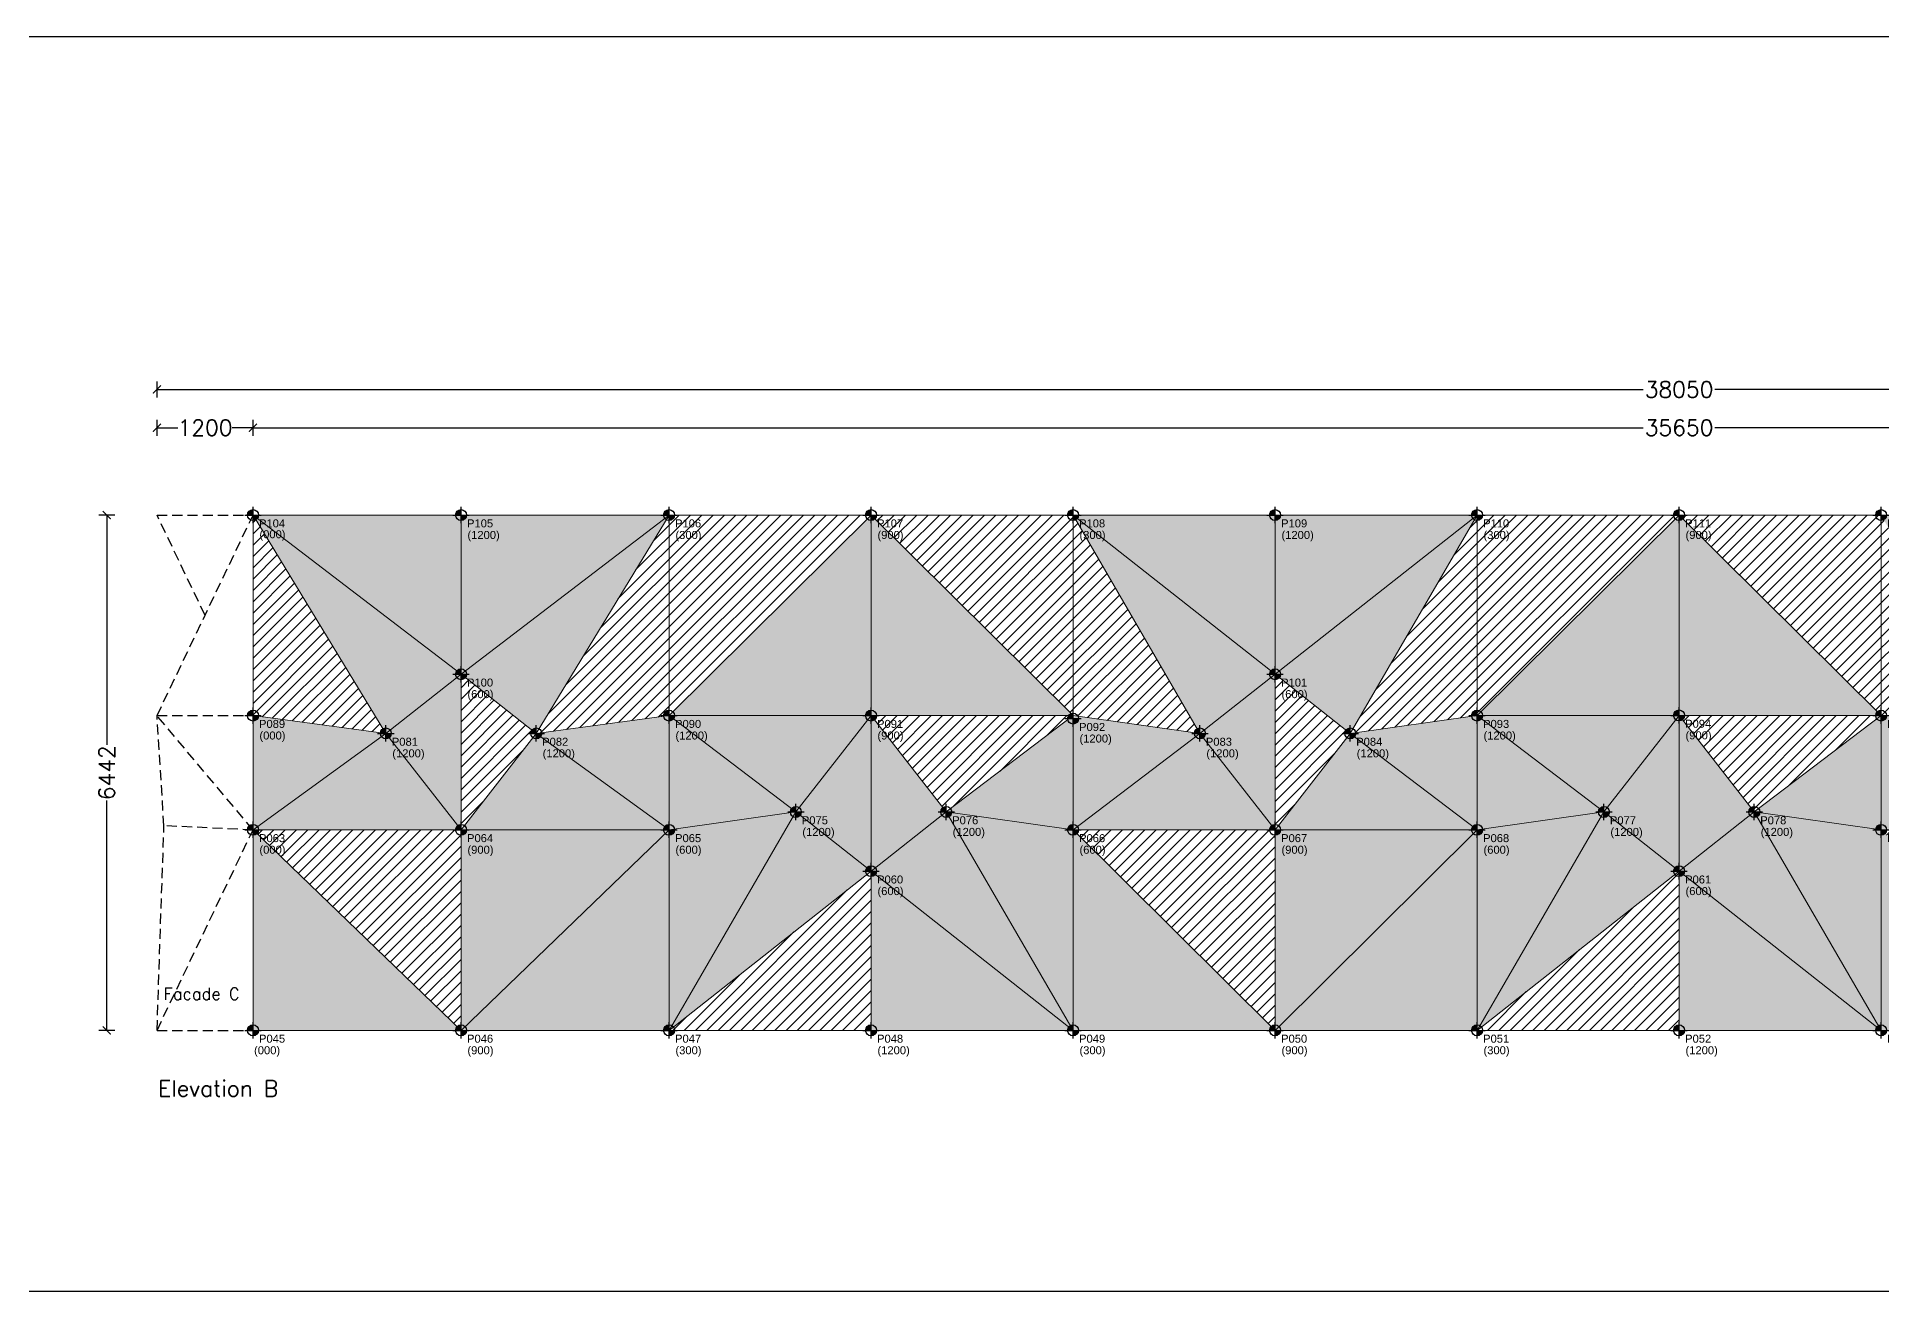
# Model space of a CAD drawing. Header units: millimetres. Extents: x -5121 to 189455, y -14753 to 25252.
# Drawn here: x 108545 to 131596, y 9572 to 25252 of the extents above; entities that cross this region are included whole.
import ezdxf
from ezdxf.enums import TextEntityAlignment as Align

# ---------------------------------------------------------------- set-up
doc = ezdxf.new("R2010")
doc.units = ezdxf.units.MM
doc.header["$MEASUREMENT"] = 0
doc.header["$PDMODE"] = 3
doc.header["$PDSIZE"] = -1
doc.linetypes.add('HIDDEN', pattern=[9.525, 6.35, -3.175])
for name, color, linetype in [('Ano_Tag_Coordinate', 95, 'Continuous'), ('Ano_Tag_Lvl', 95, 'Continuous'), ('Dim_Arc_100', 4, 'Continuous'), ('Hth_Elv_199', 199, 'Continuous'), ('Hth_Elv_200', 200, 'Continuous'), ('Hth_Elv_201', 201, 'Continuous'), ('Pln_Elv_05', 9, 'Continuous'), ('Txt_Ano', 95, 'Continuous'), ('Txt_Arc', 95, 'Continuous')]:
    doc.layers.add(name, color=color, linetype=linetype)
doc.layers.add('Fab_Elv_Proposed', color=4, linetype='Continuous', lineweight=18)
doc.layers.add('Hth_Level Tag', color=202, linetype='Continuous', lineweight=13)
doc.layers.add('Pln_Non-Printable', color=3, linetype='Continuous', plot=False)
doc.styles.add('ARIAL', font='arial.ttf')
doc.styles.add('MSA_Standard', font='romans.shx')
doc.dimstyles.new('Msa_1_100', dxfattribs={"dimscale": 100, "dimtxt": 2, "dimasz": 1, "dimexe": 1, "dimexo": 0, "dimgap": 0, "dimtad": 0, "dimdec": 0, "dimzin": 0, "dimdsep": 46, "dimtxsty": 'MSA_Standard', "dimblk": 'ARCHTICK', "dimcen": 0.09, "dimclrd": 4, "dimclre": 4, "dimclrt": 6, "dimadec": 0, "dimazin": 0, "dimtfac": 1, "dimtdec": 0, "dimtofl": 0, "dimtmove": 0, "dimatfit": 3, "dimfxl": 1, "dimfxlon": 1, "dimtolj": 1, "dimtzin": 0, "dimlwd": -1, "dimlwe": -1, "dimarcsym": 0})

# ---------------------------------------------------------------- blocks, each defined once
blk = doc.blocks.new('_ArchTick')
at = {"linetype": 'ByBlock', "const_width": 0.15}
blk.add_lwpolyline([(-0.5, -0.5), (0.5, 0.5)], dxfattribs=at)
blk = doc.blocks.new('*D76')
at = {"layer": 'Defpoints', "color": 0, "transparency": 16777216}
for p in [(109417, 19274), (110046, 19274), (110046, 12832)]:
    blk.add_point(p, dxfattribs=at)
at = {"layer": 'Dim_Arc_100', "color": 4, "transparency": 16777216}
for p, q in [((109517, 19274), (109317, 19274)), ((109417, 19274), (109417, 16400)), ((109417, 12832), (109417, 15705)), ((109517, 12832), (109317, 12832))]:
    blk.add_line(p, q, dxfattribs=at)
at = {"layer": 'Dim_Arc_100', "color": 4, "transparency": 16777216, "xscale": 100, "yscale": 100, "zscale": 100}
for p, rotation in [((109417, 19274), 90), ((109417, 12832), 270)]:
    blk.add_blockref('_ArchTick', p, dxfattribs=dict(at, rotation=rotation))
at = {"layer": 'Dim_Arc_100', "color": 6, "transparency": 16777216, "insert": (109417, 16053), "char_height": 200, "attachment_point": 5, "rotation": 90, "style": 'MSA_Standard'}
blk.add_mtext('\\A1;6442', dxfattribs=at)
blk = doc.blocks.new('*D77')
at = {"layer": 'Defpoints', "color": 0, "transparency": 16777216}
for p in [(148096, 20844), (110046, 19274), (148096, 19274)]:
    blk.add_point(p, dxfattribs=at)
at = {"layer": 'Dim_Arc_100', "color": 4, "transparency": 16777216}
for p, q in [((110046, 20744), (110046, 20944)), ((110046, 20844), (128623, 20844)), ((148096, 20844), (129518, 20844)), ((148096, 20744), (148096, 20944))]:
    blk.add_line(p, q, dxfattribs=at)
at = {"layer": 'Dim_Arc_100', "color": 4, "transparency": 16777216, "xscale": 100, "yscale": 100, "zscale": 100, "rotation": 180}
blk.add_blockref('_ArchTick', (110046, 20844), dxfattribs=at)
at = {"layer": 'Dim_Arc_100', "color": 4, "transparency": 16777216, "xscale": 100, "yscale": 100, "zscale": 100}
blk.add_blockref('_ArchTick', (148096, 20844), dxfattribs=at)
at = {"layer": 'Dim_Arc_100', "color": 6, "transparency": 16777216, "insert": (129071, 20844), "char_height": 200, "attachment_point": 5, "style": 'MSA_Standard'}
blk.add_mtext('\\A1;38050', dxfattribs=at)
blk = doc.blocks.new('*D78')
at = {"layer": 'Defpoints', "color": 0, "transparency": 16777216}
for p in [(111246, 20366), (110046, 19274), (111246, 19274)]:
    blk.add_point(p, dxfattribs=at)
at = {"layer": 'Dim_Arc_100', "color": 4, "transparency": 16777216}
for p, q in [((110046, 20266), (110046, 20466)), ((110046, 20366), (110308, 20366)), ((111246, 20366), (110984, 20366)), ((111246, 20266), (111246, 20466))]:
    blk.add_line(p, q, dxfattribs=at)
at = {"layer": 'Dim_Arc_100', "color": 4, "transparency": 16777216, "xscale": 100, "yscale": 100, "zscale": 100, "rotation": 180}
blk.add_blockref('_ArchTick', (110046, 20366), dxfattribs=at)
at = {"layer": 'Dim_Arc_100', "color": 4, "transparency": 16777216, "xscale": 100, "yscale": 100, "zscale": 100}
blk.add_blockref('_ArchTick', (111246, 20366), dxfattribs=at)
at = {"layer": 'Dim_Arc_100', "color": 6, "transparency": 16777216, "insert": (110646, 20366), "char_height": 200, "attachment_point": 5, "style": 'MSA_Standard'}
blk.add_mtext('\\A1;1200', dxfattribs=at)
blk = doc.blocks.new('*D79')
at = {"layer": 'Defpoints', "color": 0, "transparency": 16777216}
for p in [(146896, 20366), (111246, 19274), (146896, 19274)]:
    blk.add_point(p, dxfattribs=at)
at = {"layer": 'Dim_Arc_100', "color": 4, "transparency": 16777216}
for p, q in [((111246, 20266), (111246, 20466)), ((111246, 20366), (128623, 20366)), ((146896, 20366), (129518, 20366)), ((146896, 20266), (146896, 20466))]:
    blk.add_line(p, q, dxfattribs=at)
at = {"layer": 'Dim_Arc_100', "color": 4, "transparency": 16777216, "xscale": 100, "yscale": 100, "zscale": 100, "rotation": 180}
blk.add_blockref('_ArchTick', (111246, 20366), dxfattribs=at)
at = {"layer": 'Dim_Arc_100', "color": 4, "transparency": 16777216, "xscale": 100, "yscale": 100, "zscale": 100}
blk.add_blockref('_ArchTick', (146896, 20366), dxfattribs=at)
at = {"layer": 'Dim_Arc_100', "color": 6, "transparency": 16777216, "insert": (129071, 20366), "char_height": 200, "attachment_point": 5, "style": 'MSA_Standard'}
blk.add_mtext('\\A1;35650', dxfattribs=at)
blk = doc.blocks.new('Ano_Tag_Coordinate')
at = {"layer": 'Hth_Level Tag', "linetype": 'ByBlock'}
h = blk.add_hatch(color=256, dxfattribs=at)
h.dxf.hatch_style = 1
h.paths.add_polyline_path([(-1301, 0), (0, 0), (0, 1301, 0.4142136)])
h = blk.add_hatch(color=256, dxfattribs=at)
h.dxf.hatch_style = 1
h.paths.add_polyline_path([(1301, 0), (0, 0), (0, -1301, 0.4142136)])
at = {"layer": 'Ano_Tag_Lvl', "linetype": 'ByBlock'}
for points in [[(-1951, 0), (1951, 0)], [(0, -1951), (0, 1951)]]:
    blk.add_lwpolyline(points, dxfattribs=at)
blk.add_circle((0, 0), 1301, dxfattribs=at)
at = {"layer": 'Txt_Ano', "style": 'ARIAL'}
blk.add_attdef('PXXX', text='', height=2000, dxfattribs=at).set_placement((2820, 0), align=Align.MIDDLE_LEFT)
blk = doc.blocks.new('B_Tags')
at = {"layer": 'Ano_Tag_Coordinate'}
ref = blk.add_blockref('Ano_Tag_Coordinate', (111246, 19274), dxfattribs=dict(at, xscale=0.05239253852392003, yscale=0.05239253852392003, zscale=0.05239253852392003))
ref.add_attrib('PXXX', 'P104', dxfattribs={"layer": 'Txt_Ano', "height": 100, "style": 'ARIAL'}).set_placement((111321, 19170), align=Align.MIDDLE_LEFT)
ref = blk.add_blockref('Ano_Tag_Coordinate', (113846, 19274), dxfattribs=dict(at, xscale=0.05239253852392003, yscale=0.05239253852392003, zscale=0.05239253852392003))
ref.add_attrib('PXXX', 'P105', dxfattribs={"layer": 'Txt_Ano', "height": 100, "style": 'ARIAL'}).set_placement((113921, 19170), align=Align.MIDDLE_LEFT)
ref = blk.add_blockref('Ano_Tag_Coordinate', (116446, 19274), dxfattribs=dict(at, xscale=0.05239253852392003, yscale=0.05239253852392003, zscale=0.05239253852392003))
ref.add_attrib('PXXX', 'P106', dxfattribs={"layer": 'Txt_Ano', "height": 100, "style": 'ARIAL'}).set_placement((116521, 19170), align=Align.MIDDLE_LEFT)
ref = blk.add_blockref('Ano_Tag_Coordinate', (118971, 19274), dxfattribs=dict(at, xscale=0.05239253852392003, yscale=0.05239253852392003, zscale=0.05239253852392003))
ref.add_attrib('PXXX', 'P107', dxfattribs={"layer": 'Txt_Ano', "height": 100, "style": 'ARIAL'}).set_placement((119046, 19170), align=Align.MIDDLE_LEFT)
ref = blk.add_blockref('Ano_Tag_Coordinate', (121496, 19274), dxfattribs=dict(at, xscale=0.05239253852392003, yscale=0.05239253852392003, zscale=0.05239253852392003))
ref.add_attrib('PXXX', 'P108', dxfattribs={"layer": 'Txt_Ano', "height": 100, "style": 'ARIAL'}).set_placement((121571, 19170), align=Align.MIDDLE_LEFT)
ref = blk.add_blockref('Ano_Tag_Coordinate', (124021, 19274), dxfattribs=dict(at, xscale=0.05239253852392003, yscale=0.05239253852392003, zscale=0.05239253852392003))
ref.add_attrib('PXXX', 'P109', dxfattribs={"layer": 'Txt_Ano', "height": 100, "style": 'ARIAL'}).set_placement((124096, 19170), align=Align.MIDDLE_LEFT)
ref = blk.add_blockref('Ano_Tag_Coordinate', (126546, 19274), dxfattribs=dict(at, xscale=0.05239253852392003, yscale=0.05239253852392003, zscale=0.05239253852392003))
ref.add_attrib('PXXX', 'P110', dxfattribs={"layer": 'Txt_Ano', "height": 100, "style": 'ARIAL'}).set_placement((126621, 19170), align=Align.MIDDLE_LEFT)
ref = blk.add_blockref('Ano_Tag_Coordinate', (129071, 19274), dxfattribs=dict(at, xscale=0.05239253852392003, yscale=0.05239253852392003, zscale=0.05239253852392003))
ref.add_attrib('PXXX', 'P111', dxfattribs={"layer": 'Txt_Ano', "height": 100, "style": 'ARIAL'}).set_placement((129146, 19170), align=Align.MIDDLE_LEFT)
ref = blk.add_blockref('Ano_Tag_Coordinate', (131596, 19274), dxfattribs=dict(at, xscale=0.05239253852392003, yscale=0.05239253852392003, zscale=0.05239253852392003))
ref.add_attrib('PXXX', 'P112', dxfattribs={"layer": 'Txt_Ano', "height": 100, "style": 'ARIAL'}).set_placement((131671, 19170), align=Align.MIDDLE_LEFT)
ref = blk.add_blockref('Ano_Tag_Coordinate', (113846, 17284), dxfattribs=dict(at, xscale=0.05239253852392003, yscale=0.05239253852392003, zscale=0.05239253852392003))
ref.add_attrib('PXXX', 'P100', dxfattribs={"layer": 'Txt_Ano', "height": 100, "style": 'ARIAL'}).set_placement((113921, 17180), align=Align.MIDDLE_LEFT)
ref = blk.add_blockref('Ano_Tag_Coordinate', (124021, 17284), dxfattribs=dict(at, xscale=0.05239253852392003, yscale=0.05239253852392003, zscale=0.05239253852392003))
ref.add_attrib('PXXX', 'P101', dxfattribs={"layer": 'Txt_Ano', "height": 100, "style": 'ARIAL'}).set_placement((124096, 17180), align=Align.MIDDLE_LEFT)
ref = blk.add_blockref('Ano_Tag_Coordinate', (111246, 16767), dxfattribs=dict(at, xscale=0.05239253852392003, yscale=0.05239253852392003, zscale=0.05239253852392003))
ref.add_attrib('PXXX', 'P089', dxfattribs={"layer": 'Txt_Ano', "height": 100, "style": 'ARIAL'}).set_placement((111321, 16663), align=Align.MIDDLE_LEFT)
ref = blk.add_blockref('Ano_Tag_Coordinate', (116446, 16767), dxfattribs=dict(at, xscale=0.05239253852392003, yscale=0.05239253852392003, zscale=0.05239253852392003))
ref.add_attrib('PXXX', 'P090', dxfattribs={"layer": 'Txt_Ano', "height": 100, "style": 'ARIAL'}).set_placement((116521, 16663), align=Align.MIDDLE_LEFT)
ref = blk.add_blockref('Ano_Tag_Coordinate', (118971, 16767), dxfattribs=dict(at, xscale=0.05239253852392003, yscale=0.05239253852392003, zscale=0.05239253852392003))
ref.add_attrib('PXXX', 'P091', dxfattribs={"layer": 'Txt_Ano', "height": 100, "style": 'ARIAL'}).set_placement((119046, 16663), align=Align.MIDDLE_LEFT)
ref = blk.add_blockref('Ano_Tag_Coordinate', (121496, 16729), dxfattribs=dict(at, xscale=0.05239253852392003, yscale=0.05239253852392003, zscale=0.05239253852392003))
ref.add_attrib('PXXX', 'P092', dxfattribs={"layer": 'Txt_Ano', "height": 100, "style": 'ARIAL'}).set_placement((121571, 16625), align=Align.MIDDLE_LEFT)
ref = blk.add_blockref('Ano_Tag_Coordinate', (126546, 16767), dxfattribs=dict(at, xscale=0.05239253852392003, yscale=0.05239253852392003, zscale=0.05239253852392003))
ref.add_attrib('PXXX', 'P093', dxfattribs={"layer": 'Txt_Ano', "height": 100, "style": 'ARIAL'}).set_placement((126621, 16663), align=Align.MIDDLE_LEFT)
ref = blk.add_blockref('Ano_Tag_Coordinate', (129071, 16769), dxfattribs=dict(at, xscale=0.05239253852392003, yscale=0.05239253852392003, zscale=0.05239253852392003))
ref.add_attrib('PXXX', 'P094', dxfattribs={"layer": 'Txt_Ano', "height": 100, "style": 'ARIAL'}).set_placement((129146, 16665), align=Align.MIDDLE_LEFT)
ref = blk.add_blockref('Ano_Tag_Coordinate', (131596, 16767), dxfattribs=dict(at, xscale=0.05239253852392003, yscale=0.05239253852392003, zscale=0.05239253852392003))
ref.add_attrib('PXXX', 'P095', dxfattribs={"layer": 'Txt_Ano', "height": 100, "style": 'ARIAL'}).set_placement((131671, 16663), align=Align.MIDDLE_LEFT)
ref = blk.add_blockref('Ano_Tag_Coordinate', (112906, 16544), dxfattribs=dict(at, xscale=0.05239253852392003, yscale=0.05239253852392003, zscale=0.05239253852392003))
ref.add_attrib('PXXX', 'P081', dxfattribs={"layer": 'Txt_Ano', "height": 100, "style": 'ARIAL'}).set_placement((112981, 16440), align=Align.MIDDLE_LEFT)
ref = blk.add_blockref('Ano_Tag_Coordinate', (114786, 16544), dxfattribs=dict(at, xscale=0.05239253852392003, yscale=0.05239253852392003, zscale=0.05239253852392003))
ref.add_attrib('PXXX', 'P082', dxfattribs={"layer": 'Txt_Ano', "height": 100, "style": 'ARIAL'}).set_placement((114860, 16440), align=Align.MIDDLE_LEFT)
ref = blk.add_blockref('Ano_Tag_Coordinate', (123081, 16544), dxfattribs=dict(at, xscale=0.05239253852392003, yscale=0.05239253852392003, zscale=0.05239253852392003))
ref.add_attrib('PXXX', 'P083', dxfattribs={"layer": 'Txt_Ano', "height": 100, "style": 'ARIAL'}).set_placement((123156, 16440), align=Align.MIDDLE_LEFT)
ref = blk.add_blockref('Ano_Tag_Coordinate', (124961, 16544), dxfattribs=dict(at, xscale=0.05239253852392003, yscale=0.05239253852392003, zscale=0.05239253852392003))
ref.add_attrib('PXXX', 'P084', dxfattribs={"layer": 'Txt_Ano', "height": 100, "style": 'ARIAL'}).set_placement((125035, 16440), align=Align.MIDDLE_LEFT)
ref = blk.add_blockref('Ano_Tag_Coordinate', (118031, 15562), dxfattribs=dict(at, xscale=0.05239253852392003, yscale=0.05239253852392003, zscale=0.05239253852392003))
ref.add_attrib('PXXX', 'P075', dxfattribs={"layer": 'Txt_Ano', "height": 100, "style": 'ARIAL'}).set_placement((118106, 15458), align=Align.MIDDLE_LEFT)
ref = blk.add_blockref('Ano_Tag_Coordinate', (119911, 15562), dxfattribs=dict(at, xscale=0.05239253852392003, yscale=0.05239253852392003, zscale=0.05239253852392003))
ref.add_attrib('PXXX', 'P076', dxfattribs={"layer": 'Txt_Ano', "height": 100, "style": 'ARIAL'}).set_placement((119985, 15458), align=Align.MIDDLE_LEFT)
ref = blk.add_blockref('Ano_Tag_Coordinate', (128131, 15562), dxfattribs=dict(at, xscale=0.05239253852392003, yscale=0.05239253852392003, zscale=0.05239253852392003))
ref.add_attrib('PXXX', 'P077', dxfattribs={"layer": 'Txt_Ano', "height": 100, "style": 'ARIAL'}).set_placement((128206, 15458), align=Align.MIDDLE_LEFT)
ref = blk.add_blockref('Ano_Tag_Coordinate', (130011, 15562), dxfattribs=dict(at, xscale=0.05239253852392003, yscale=0.05239253852392003, zscale=0.05239253852392003))
ref.add_attrib('PXXX', 'P078', dxfattribs={"layer": 'Txt_Ano', "height": 100, "style": 'ARIAL'}).set_placement((130085, 15458), align=Align.MIDDLE_LEFT)
ref = blk.add_blockref('Ano_Tag_Coordinate', (111246, 15339), dxfattribs=dict(at, xscale=0.05239253852392003, yscale=0.05239253852392003, zscale=0.05239253852392003))
ref.add_attrib('PXXX', 'P063', dxfattribs={"layer": 'Txt_Ano', "height": 100, "style": 'ARIAL'}).set_placement((111321, 15235), align=Align.MIDDLE_LEFT)
ref = blk.add_blockref('Ano_Tag_Coordinate', (113846, 15339), dxfattribs=dict(at, xscale=0.05239253852392003, yscale=0.05239253852392003, zscale=0.05239253852392003))
ref.add_attrib('PXXX', 'P064', dxfattribs={"layer": 'Txt_Ano', "height": 100, "style": 'ARIAL'}).set_placement((113921, 15235), align=Align.MIDDLE_LEFT)
ref = blk.add_blockref('Ano_Tag_Coordinate', (116446, 15339), dxfattribs=dict(at, xscale=0.05239253852392003, yscale=0.05239253852392003, zscale=0.05239253852392003))
ref.add_attrib('PXXX', 'P065', dxfattribs={"layer": 'Txt_Ano', "height": 100, "style": 'ARIAL'}).set_placement((116521, 15235), align=Align.MIDDLE_LEFT)
ref = blk.add_blockref('Ano_Tag_Coordinate', (121496, 15339), dxfattribs=dict(at, xscale=0.05239253852392003, yscale=0.05239253852392003, zscale=0.05239253852392003))
ref.add_attrib('PXXX', 'P066', dxfattribs={"layer": 'Txt_Ano', "height": 100, "style": 'ARIAL'}).set_placement((121571, 15235), align=Align.MIDDLE_LEFT)
ref = blk.add_blockref('Ano_Tag_Coordinate', (124021, 15339), dxfattribs=dict(at, xscale=0.05239253852392003, yscale=0.05239253852392003, zscale=0.05239253852392003))
ref.add_attrib('PXXX', 'P067', dxfattribs={"layer": 'Txt_Ano', "height": 100, "style": 'ARIAL'}).set_placement((124096, 15235), align=Align.MIDDLE_LEFT)
ref = blk.add_blockref('Ano_Tag_Coordinate', (126546, 15339), dxfattribs=dict(at, xscale=0.05239253852392003, yscale=0.05239253852392003, zscale=0.05239253852392003))
ref.add_attrib('PXXX', 'P068', dxfattribs={"layer": 'Txt_Ano', "height": 100, "style": 'ARIAL'}).set_placement((126621, 15235), align=Align.MIDDLE_LEFT)
ref = blk.add_blockref('Ano_Tag_Coordinate', (131596, 15339), dxfattribs=dict(at, xscale=0.05239253852392003, yscale=0.05239253852392003, zscale=0.05239253852392003))
ref.add_attrib('PXXX', 'P069', dxfattribs={"layer": 'Txt_Ano', "height": 100, "style": 'ARIAL'}).set_placement((131671, 15235), align=Align.MIDDLE_LEFT)
ref = blk.add_blockref('Ano_Tag_Coordinate', (118971, 14822), dxfattribs=dict(at, xscale=0.05239253852392003, yscale=0.05239253852392003, zscale=0.05239253852392003))
ref.add_attrib('PXXX', 'P060', dxfattribs={"layer": 'Txt_Ano', "height": 100, "style": 'ARIAL'}).set_placement((119046, 14718), align=Align.MIDDLE_LEFT)
ref = blk.add_blockref('Ano_Tag_Coordinate', (129071, 14822), dxfattribs=dict(at, xscale=0.05239253852392003, yscale=0.05239253852392003, zscale=0.05239253852392003))
ref.add_attrib('PXXX', 'P061', dxfattribs={"layer": 'Txt_Ano', "height": 100, "style": 'ARIAL'}).set_placement((129146, 14718), align=Align.MIDDLE_LEFT)
ref = blk.add_blockref('Ano_Tag_Coordinate', (111246, 12832), dxfattribs=dict(at, xscale=0.05239253852392003, yscale=0.05239253852392003, zscale=0.05239253852392003))
ref.add_attrib('PXXX', 'P045', dxfattribs={"layer": 'Txt_Ano', "height": 100, "style": 'ARIAL'}).set_placement((111321, 12728), align=Align.MIDDLE_LEFT)
ref = blk.add_blockref('Ano_Tag_Coordinate', (113846, 12832), dxfattribs=dict(at, xscale=0.05239253852392003, yscale=0.05239253852392003, zscale=0.05239253852392003))
ref.add_attrib('PXXX', 'P046', dxfattribs={"layer": 'Txt_Ano', "height": 100, "style": 'ARIAL'}).set_placement((113921, 12728), align=Align.MIDDLE_LEFT)
ref = blk.add_blockref('Ano_Tag_Coordinate', (116446, 12832), dxfattribs=dict(at, xscale=0.05239253852392003, yscale=0.05239253852392003, zscale=0.05239253852392003))
ref.add_attrib('PXXX', 'P047', dxfattribs={"layer": 'Txt_Ano', "height": 100, "style": 'ARIAL'}).set_placement((116521, 12728), align=Align.MIDDLE_LEFT)
ref = blk.add_blockref('Ano_Tag_Coordinate', (118971, 12832), dxfattribs=dict(at, xscale=0.05239253852392003, yscale=0.05239253852392003, zscale=0.05239253852392003))
ref.add_attrib('PXXX', 'P048', dxfattribs={"layer": 'Txt_Ano', "height": 100, "style": 'ARIAL'}).set_placement((119046, 12728), align=Align.MIDDLE_LEFT)
ref = blk.add_blockref('Ano_Tag_Coordinate', (121496, 12832), dxfattribs=dict(at, xscale=0.05239253852392003, yscale=0.05239253852392003, zscale=0.05239253852392003))
ref.add_attrib('PXXX', 'P049', dxfattribs={"layer": 'Txt_Ano', "height": 100, "style": 'ARIAL'}).set_placement((121571, 12728), align=Align.MIDDLE_LEFT)
ref = blk.add_blockref('Ano_Tag_Coordinate', (124021, 12832), dxfattribs=dict(at, xscale=0.05239253852392003, yscale=0.05239253852392003, zscale=0.05239253852392003))
ref.add_attrib('PXXX', 'P050', dxfattribs={"layer": 'Txt_Ano', "height": 100, "style": 'ARIAL'}).set_placement((124096, 12728), align=Align.MIDDLE_LEFT)
ref = blk.add_blockref('Ano_Tag_Coordinate', (126546, 12832), dxfattribs=dict(at, xscale=0.05239253852392003, yscale=0.05239253852392003, zscale=0.05239253852392003))
ref.add_attrib('PXXX', 'P051', dxfattribs={"layer": 'Txt_Ano', "height": 100, "style": 'ARIAL'}).set_placement((126621, 12728), align=Align.MIDDLE_LEFT)
ref = blk.add_blockref('Ano_Tag_Coordinate', (129071, 12832), dxfattribs=dict(at, xscale=0.05239253852392003, yscale=0.05239253852392003, zscale=0.05239253852392003))
ref.add_attrib('PXXX', 'P052', dxfattribs={"layer": 'Txt_Ano', "height": 100, "style": 'ARIAL'}).set_placement((129146, 12728), align=Align.MIDDLE_LEFT)
ref = blk.add_blockref('Ano_Tag_Coordinate', (131596, 12832), dxfattribs=dict(at, xscale=0.05239253852392003, yscale=0.05239253852392003, zscale=0.05239253852392003))
ref.add_attrib('PXXX', 'P053', dxfattribs={"layer": 'Txt_Ano', "height": 100, "style": 'ARIAL'}).set_placement((131671, 12728), align=Align.MIDDLE_LEFT)
at = {"layer": 'Txt_Arc', "char_height": 100, "width": 1755.88, "attachment_point": 1, "style": 'ARIAL'}
for s, insert in [('(000)', (111326, 19084)), ('(1200)', (113926, 19075, -31)), ('(300)', (116526, 19075, -31)), ('(900)', (119051, 19075, -31)), ('(300)', (121576, 19075, -31)), ('(1200)', (124101, 19075, -31)), ('(300)', (126626, 19075, -31)), ('(900)', (129151, 19075, -31)), ('(600)', (113926, 17085, -31)), ('(600)', (124101, 17085, -31)), ('(000)', (111326, 16568, -31)), ('(1200)', (116526, 16568, 31)), ('(900)', (119051, 16568, -31)), ('(1200)', (121576, 16530, 31)), ('(1200)', (126626, 16568, 31)), ('(900)', (129151, 16570, -31)), ('(1200)', (112987, 16345, -31)), ('(1200)', (114866, 16345)), ('(1200)', (123162, 16345, -31)), ('(1200)', (125041, 16345)), ('(1200)', (118112, 15363, -31)), ('(1200)', (119991, 15363)), ('(1200)', (128212, 15363, -31)), ('(1200)', (130091, 15363)), ('(000)', (111326, 15140, -31)), ('(900)', (113926, 15140)), ('(600)', (116526, 15140)), ('(600)', (121576, 15140)), ('(900)', (124101, 15140)), ('(600)', (126626, 15140)), ('(600)', (119051, 14623, -31)), ('(600)', (129151, 14623, -31)), ('(000)', (111259, 12633)), ('(900)', (113926, 12633)), ('(300)', (116526, 12633)), ('(1200)', (119051, 12633)), ('(300)', (121576, 12633)), ('(900)', (124101, 12633)), ('(900)', (124101, 12633)), ('(300)', (126626, 12633)), ('(1200)', (129151, 12633))]:
    blk.add_mtext(s, dxfattribs=dict(at, insert=insert))

msp = doc.modelspace()

# ---------------------------------------------------------------- hatches: boundary and pattern name
at = {"layer": 'Hth_Elv_199'}
h = msp.add_hatch(color=256, dxfattribs=at)
h.dxf.hatch_style = 1
h.paths.add_polyline_path([(116445.9, 15338.9), (113845.9, 12831.9), (116445.9, 12831.9)])
h.paths.add_polyline_path([(116445.9, 15338.9), (113845.9, 15338.9), (113845.9, 12831.9)])
h.paths.add_polyline_path([(111245.9, 15338.9), (111245.9, 12831.9), (113845.9, 12831.9)])
h.paths.add_polyline_path([(112906, 16543.9), (111245.9, 15338.9), (113845.9, 15338.9)])
h.paths.add_polyline_path([(113845.9, 17283.9), (112906, 16543.9), (113845.9, 15338.9)])
h.paths.add_polyline_path([(111245.9, 19273.9), (112906, 16543.9), (113845.9, 17283.9)])
h.paths.add_polyline_path([(113845.9, 19273.9), (111245.9, 19273.9), (113845.9, 17283.9)])
h.paths.add_polyline_path([(116445.9, 19273.9), (113845.9, 17283.9), (114785.7, 16543.9)])
h.paths.add_polyline_path([(116445.9, 16766.9), (114785.7, 16543.9), (116445.9, 15338.9)])
h.paths.add_polyline_path([(114785.7, 16543.9), (113845.9, 15338.9), (116445.9, 15338.9)])
h.paths.add_polyline_path([(118031, 15561.9), (116445.9, 12831.9), (118970.9, 14821.9)])
h.paths.add_polyline_path([(118970.9, 16766.9), (118031, 15561.9), (118970.9, 14821.9)])
h.paths.add_polyline_path([(118970.9, 16766.9), (116445.9, 16766.9), (118031, 15561.9)])
h.paths.add_polyline_path([(116445.9, 16766.9), (116445.9, 15338.9), (118031, 15561.9)])
h.paths.add_polyline_path([(118970.9, 19273.9), (116445.9, 16766.9), (118970.9, 16766.9)])
h.paths.add_polyline_path([(118970.9, 19273.9), (118970.9, 16766.9), (121495.9, 16766.9)])
h.paths.add_polyline_path([(121495.9, 16766.9), (119910.7, 15561.9), (121495.9, 15338.9)])
h.paths.add_polyline_path([(121495.9, 15338.9), (119910.7, 15561.9), (121495.9, 12831.9)], flags=17)
h.paths.add_polyline_path([(119910.7, 15561.9), (118970.9, 14821.9), (121495.9, 12831.9)])
h.paths.add_polyline_path([(118970.9, 14821.9), (118970.9, 12831.9), (121495.9, 12831.9)])
h.paths.add_polyline_path([(121495.9, 15338.9), (121495.9, 12831.9), (124020.9, 12831.9)])
h.paths.add_polyline_path([(126545.9, 15338.9), (124020.9, 15338.9), (124020.9, 12831.9)])
h.paths.add_polyline_path([(126545.9, 15338.9), (124020.9, 12831.9), (126545.9, 12831.9)])
h.paths.add_polyline_path([(126545.9, 16766.9), (124960.7, 16543.9), (126545.9, 15338.9)])
h.paths.add_polyline_path([(124960.7, 16543.9), (124020.9, 15338.9), (126545.9, 15338.9)])
h.paths.add_polyline_path([(126545.9, 19273.9), (124020.9, 17283.9), (124960.7, 16543.9)])
h.paths.add_polyline_path([(121495.9, 19273.9), (123081, 16543.9), (124020.9, 17283.9)])
h.paths.add_polyline_path([(124020.9, 19273.9), (121495.9, 19273.9), (124020.9, 17283.9)])
h.paths.add_polyline_path([(124020.9, 17283.9), (123081, 16543.9), (124020.9, 15338.9)])
h.paths.add_polyline_path([(123081, 16543.9), (121495.9, 15338.9), (124020.9, 15338.9)])
h.paths.add_polyline_path([(128131, 15561.9), (126545.9, 12831.9), (129070.9, 14821.9)])
h.paths.add_polyline_path([(129070.9, 16766.9), (128131, 15561.9), (129070.9, 14821.9)])
h.paths.add_polyline_path([(129070.9, 16766.9), (126545.9, 16766.9), (128131, 15561.9)])
h.paths.add_polyline_path([(126545.9, 16766.9), (126545.9, 15338.9), (128131, 15561.9)])
h.paths.add_polyline_path([(129070.9, 19273.9), (126545.9, 16766.9), (129070.9, 16766.9)])
h.paths.add_polyline_path([(129070.9, 19273.9), (129070.9, 16766.9), (131595.9, 16766.9)])
h.paths.add_polyline_path([(131595.9, 16766.9), (130010.7, 15561.9), (131595.9, 15338.9)])
h.paths.add_polyline_path([(131595.9, 15338.9), (130010.7, 15561.9), (131595.9, 12831.9)])
h.paths.add_polyline_path([(130010.7, 15561.9), (129070.9, 14821.9), (131595.9, 12831.9)])
h.paths.add_polyline_path([(129070.9, 14821.9), (129070.9, 12831.9), (131595.9, 12831.9)])
h.paths.add_polyline_path([(131595.9, 15338.9), (131595.9, 12831.9), (134120.9, 12831.9)])
h.paths.add_polyline_path([(133181, 16543.9), (131595.9, 15338.9), (134120.9, 15338.9)])
h.paths.add_polyline_path([(134120.9, 17283.9), (133181, 16543.9), (134120.9, 15338.9)])
h.paths.add_polyline_path([(131595.9, 19273.9), (133181, 16543.9), (134120.9, 17283.9)])
h.paths.add_polyline_path([(134120.9, 19273.9), (131595.9, 19273.9), (134120.9, 17283.9)])
h.paths.add_polyline_path([(136645.9, 19273.9), (134120.9, 17283.9), (135060.7, 16543.9)])
h.paths.add_polyline_path([(136645.9, 16766.9), (135060.7, 16543.9), (136645.9, 15338.9)])
h.paths.add_polyline_path([(135060.7, 16543.9), (134120.9, 15338.9), (136645.9, 15338.9)])
h.paths.add_polyline_path([(136645.9, 15338.9), (134120.9, 15338.9), (134120.9, 12831.9)])
h.paths.add_polyline_path([(136645.9, 15338.9), (134120.9, 12831.9), (136645.9, 12831.9)])
h.paths.add_polyline_path([(139170.9, 14821.9), (138231, 15561.9), (136645.9, 12831.9)])
h.paths.add_polyline_path([(139170.9, 16766.9), (138231, 15561.9), (139170.9, 14821.9)])
h.paths.add_polyline_path([(139170.9, 16766.9), (136645.9, 16766.9), (138231, 15561.9)])
h.paths.add_polyline_path([(136645.9, 16766.9), (136645.9, 15338.9), (138231, 15561.9)])
h.paths.add_polyline_path([(139170.9, 19273.9), (136645.9, 16766.9), (139170.9, 16766.9)])
h.paths.add_polyline_path([(139170.9, 19273.9), (139170.9, 16766.9), (141695.9, 16766.9)])
h.paths.add_polyline_path([(141695.9, 16766.9), (140110.7, 15561.9), (141695.9, 15338.9)])
h.paths.add_polyline_path([(141695.9, 15338.9), (140110.7, 15561.9), (141695.9, 12831.9)])
h.paths.add_polyline_path([(140110.7, 15561.9), (139170.9, 14821.9), (141695.9, 12831.9)])
h.paths.add_polyline_path([(139170.9, 14821.9), (139170.9, 12831.9), (141695.9, 12831.9)])
h.paths.add_polyline_path([(141695.9, 15338.9), (141695.9, 12831.9), (144295.9, 12831.9)])
h.paths.add_polyline_path([(143356, 16543.9), (141695.9, 15338.9), (144295.9, 15338.9)])
h.paths.add_polyline_path([(144295.9, 17283.9), (143356, 16543.9), (144295.9, 15338.9)])
h.paths.add_polyline_path([(141695.9, 19273.9), (143356, 16543.9), (144295.9, 17283.9)])
h.paths.add_polyline_path([(144295.9, 19273.9), (141695.9, 19273.9), (144295.9, 17283.9)])
h.paths.add_polyline_path([(146895.9, 19273.9), (144295.9, 17283.9), (145235.7, 16543.9)])
h.paths.add_polyline_path([(146895.9, 16766.9), (145235.7, 16543.9), (146895.9, 15338.9)])
h.paths.add_polyline_path([(145235.7, 16543.9), (144295.9, 15338.9), (146895.9, 15338.9)])
h.paths.add_polyline_path([(146895.9, 15338.9), (144295.9, 15338.9), (144295.9, 12831.9)])
at = {"layer": 'Hth_Elv_200'}
h = msp.add_hatch(dxfattribs=at)
h.set_pattern_fill('ANSI31', color=256, scale=800)
h.paths.add_polyline_path([(111245.9, 19273.9), (111245.9, 16766.9), (112906, 16543.9)])
h.paths.add_polyline_path([(113845.9, 15338.9), (111245.9, 15338.9), (113845.9, 12831.9)])
h.paths.add_polyline_path([(114785.7, 16543.9), (113845.9, 17283.9), (113845.9, 15338.9)])
h.paths.add_polyline_path([(116445.9, 19273.9), (114785.7, 16543.9), (116445.9, 16766.9)])
h.paths.add_polyline_path([(118970.9, 19273.9), (116445.9, 19273.9), (116445.9, 16766.9)])
h.paths.add_polyline_path([(121495.9, 19273.9), (118970.9, 19273.9), (121495.9, 16766.9)])
h.paths.add_polyline_path([(121495.9, 16766.9), (118970.9, 16766.9), (119910.7, 15561.9)])
h.paths.add_polyline_path([(118970.9, 14821.9), (116445.9, 12831.9), (118970.9, 12831.9)])
h.paths.add_polyline_path([(121495.9, 19273.9), (121495.9, 16766.9), (123081, 16543.9)])
h.paths.add_polyline_path([(124020.9, 15338.9), (121495.9, 15338.9), (124020.9, 12831.9)])
h.paths.add_polyline_path([(124960.7, 16543.9), (124020.9, 17283.9), (124020.9, 15338.9)])
h.paths.add_polyline_path([(126545.9, 19273.9), (124960.7, 16543.9), (126545.9, 16766.9)])
h.paths.add_polyline_path([(129070.9, 19273.9), (126545.9, 19273.9), (126545.9, 16766.9)])
h.paths.add_polyline_path([(131595.9, 19273.9), (129070.9, 19273.9), (131595.9, 16766.9)])
h.paths.add_polyline_path([(131595.9, 16766.9), (129070.9, 16766.9), (130010.7, 15561.9)])
h.paths.add_polyline_path([(129070.9, 14821.9), (126545.9, 12831.9), (129070.9, 12831.9)])
h.paths.add_polyline_path([(134120.9, 15338.9), (131595.9, 15338.9), (134120.9, 12831.9)])
h.paths.add_polyline_path([(134120.9, 17283.9), (134120.9, 15338.9), (135060.7, 16543.9)])
h.paths.add_polyline_path([(131595.9, 19273.9), (131595.9, 16766.9), (133181, 16543.9)])
h.paths.add_polyline_path([(136645.9, 19273.9), (135060.7, 16543.9), (136645.9, 16766.9)])
h.paths.add_polyline_path([(139170.9, 19273.9), (136645.9, 19273.9), (136645.9, 16766.9)])
h.paths.add_polyline_path([(141695.9, 19273.9), (139170.9, 19273.9), (141695.9, 16766.9)])
h.paths.add_polyline_path([(141695.9, 16766.9), (139170.9, 16766.9), (140110.7, 15561.9)])
h.paths.add_polyline_path([(139170.9, 14821.9), (136645.9, 12831.9), (139170.9, 12831.9)])
h.paths.add_polyline_path([(141695.9, 19273.9), (141695.9, 16766.9), (143356, 16543.9)])
h.paths.add_polyline_path([(146895.9, 19273.9), (145235.7, 16543.9), (146895.9, 16766.9)])
h.paths.add_polyline_path([(145235.7, 16543.9), (144295.9, 17283.9), (144295.9, 15338.9)])
h.paths.add_polyline_path([(144295.9, 15338.9), (141695.9, 15338.9), (144295.9, 12831.9)])
at = {"layer": 'Hth_Elv_201'}
h = msp.add_hatch(color=256, dxfattribs=at)
h.dxf.hatch_style = 1
h.paths.add_polyline_path([(112906, 16543.9), (111245.9, 16766.9), (111245.9, 15338.9)])
h.paths.add_polyline_path([(116445.9, 19273.9), (113845.9, 19273.9), (113845.9, 17283.9)])
h.paths.add_polyline_path([(118031, 15561.9), (116445.9, 15338.9), (116445.9, 12831.9)])
h.paths.add_polyline_path([(118970.9, 16766.9), (118970.9, 14821.9), (119910.7, 15561.9)])
h.paths.add_polyline_path([(123081, 16543.9), (121495.9, 16766.9), (121495.9, 15338.9)])
h.paths.add_polyline_path([(126545.9, 19273.9), (124020.9, 19273.9), (124020.9, 17283.9)])
h.paths.add_polyline_path([(128131, 15561.9), (126545.9, 15338.9), (126545.9, 12831.9)])
h.paths.add_polyline_path([(130010.7, 15561.9), (129070.9, 16766.9), (129070.9, 14821.9)])
h.paths.add_polyline_path([(133181, 16543.9), (131595.9, 16766.9), (131595.9, 15338.9)])
h.paths.add_polyline_path([(136645.9, 19273.9), (134120.9, 19273.9), (134120.9, 17283.9)])
h.paths.add_polyline_path([(138231, 15561.9), (136645.9, 15338.9), (136645.9, 12831.9)])
h.paths.add_polyline_path([(140110.7, 15561.9), (139170.9, 16766.9), (139170.9, 14821.9)])
h.paths.add_polyline_path([(143356, 16543.9), (141695.9, 16766.9), (141695.9, 15338.9)])
h.paths.add_polyline_path([(146895.9, 19273.9), (144295.9, 19273.9), (144295.9, 17283.9)])

# ---------------------------------------------------------------- linework, layer by layer
at = {"layer": 'Fab_Elv_Proposed'}
for points in [[(112906, 16543.9), (113845.9, 17283.9), (111245.9, 19273.9), (111245.9, 19273.9)], [(113845.9, 17283.9), (113845.9, 19273.9), (111245.9, 19273.9)], [(111245.9, 19273.9), (112906, 16543.9), (111245.9, 16766.9)], [(114785.7, 16543.9), (113845.9, 17283.9), (116445.9, 19273.9), (116445.9, 19273.9)], [(113845.9, 17283.9), (113845.9, 19273.9), (116445.9, 19273.9)], [(116445.9, 19273.9), (114785.7, 16543.9), (116445.9, 16766.9)], [(118970.9, 19273.9), (118970.9, 16766.9), (116445.9, 16766.9)], [(116445.9, 19273.9), (118970.9, 19273.9), (116445.9, 16766.9)], [(118970.9, 19273.9), (118970.9, 16766.9), (121495.9, 16766.9)], [(121495.9, 19273.9), (118970.9, 19273.9), (121495.9, 16766.9)], [(123081, 16543.9), (124020.9, 17283.9), (121495.9, 19273.9), (121495.9, 19273.9)], [(124020.9, 17283.9), (124020.9, 19273.9), (121495.9, 19273.9)], [(121495.9, 19273.9), (123081, 16543.9), (121495.9, 16766.9)], [(124960.7, 16543.9), (124020.9, 17283.9), (126545.9, 19273.9), (126545.9, 19273.9)], [(124020.9, 17283.9), (124020.9, 19273.9), (126545.9, 19273.9)], [(126545.9, 19273.9), (124960.7, 16543.9), (126545.9, 16766.9)], [(129070.9, 19273.9), (129070.9, 16766.9), (126545.9, 16766.9)], [(126545.9, 19273.9), (129070.9, 19273.9), (126545.9, 16766.9)], [(129070.9, 19273.9), (129070.9, 16766.9), (131595.9, 16766.9)], [(131595.9, 19273.9), (129070.9, 19273.9), (131595.9, 16766.9)], [(113845.9, 15338.9), (112906, 16543.9), (113845.9, 17283.9)], [(113845.9, 15338.9), (114785.7, 16543.9), (113845.9, 17283.9)], [(124020.9, 15338.9), (123081, 16543.9), (124020.9, 17283.9)], [(124020.9, 15338.9), (124960.7, 16543.9), (124020.9, 17283.9)], [(111245.9, 16766.9), (112906, 16543.9), (111245.9, 15338.9)], [(116445.9, 16766.9), (114785.7, 16543.9), (116445.9, 15338.9)], [(116445.9, 16766.9), (118970.9, 16766.9), (118031, 15561.9)], [(116445.9, 15338.9), (118031, 15561.9), (116445.9, 16766.9)], [(118970.9, 16766.9), (118031, 15561.9), (118970.9, 14821.9)], [(121495.9, 16766.9), (118970.9, 16766.9), (119910.7, 15561.9)], [(118970.9, 16766.9), (119910.7, 15561.9), (118970.9, 14821.9)], [(121495.9, 15338.9), (119910.7, 15561.9), (121495.9, 16766.9)], [(121495.9, 16766.9), (123081, 16543.9), (121495.9, 15338.9)], [(126545.9, 16766.9), (124960.7, 16543.9), (126545.9, 15338.9)], [(126545.9, 16766.9), (129070.9, 16766.9), (128131, 15561.9)], [(126545.9, 15338.9), (128131, 15561.9), (126545.9, 16766.9)], [(129070.9, 16766.9), (128131, 15561.9), (129070.9, 14821.9)], [(131595.9, 16766.9), (129070.9, 16766.9), (130010.7, 15561.9)], [(129070.9, 16766.9), (130010.7, 15561.9), (129070.9, 14821.9)], [(131595.9, 15338.9), (130010.7, 15561.9), (131595.9, 16766.9)], [(111245.9, 15338.9), (113845.9, 15338.9), (112906, 16543.9)], [(116445.9, 15338.9), (113845.9, 15338.9), (114785.7, 16543.9)], [(121495.9, 15338.9), (124020.9, 15338.9), (123081, 16543.9)], [(126545.9, 15338.9), (124020.9, 15338.9), (124960.7, 16543.9)], [(118031, 15561.9), (118970.9, 14821.9), (116445.9, 12831.9), (116445.9, 12831.9)], [(116445.9, 12831.9), (118031, 15561.9), (116445.9, 15338.9)], [(119910.7, 15561.9), (118970.9, 14821.9), (121495.9, 12831.9), (121495.9, 12831.9)], [(121495.9, 12831.9), (119910.7, 15561.9), (121495.9, 15338.9)], [(128131, 15561.9), (129070.9, 14821.9), (126545.9, 12831.9), (126545.9, 12831.9)], [(126545.9, 12831.9), (128131, 15561.9), (126545.9, 15338.9)], [(130010.7, 15561.9), (129070.9, 14821.9), (131595.9, 12831.9), (131595.9, 12831.9)], [(131595.9, 12831.9), (130010.7, 15561.9), (131595.9, 15338.9)], [(113845.9, 12831.9), (113845.9, 15338.9), (111245.9, 15338.9)], [(111245.9, 12831.9), (113845.9, 12831.9), (111245.9, 15338.9)], [(113845.9, 12831.9), (113845.9, 15338.9), (116445.9, 15338.9)], [(116445.9, 12831.9), (113845.9, 12831.9), (116445.9, 15338.9)], [(124020.9, 12831.9), (124020.9, 15338.9), (121495.9, 15338.9)], [(121495.9, 12831.9), (124020.9, 12831.9), (121495.9, 15338.9)], [(124020.9, 12831.9), (124020.9, 15338.9), (126545.9, 15338.9)], [(126545.9, 12831.9), (124020.9, 12831.9), (126545.9, 15338.9)], [(118970.9, 14821.9), (118970.9, 12831.9), (116445.9, 12831.9)], [(118970.9, 14821.9), (118970.9, 12831.9), (121495.9, 12831.9)], [(129070.9, 14821.9), (129070.9, 12831.9), (126545.9, 12831.9)], [(129070.9, 14821.9), (129070.9, 12831.9), (131595.9, 12831.9)]]:
    msp.add_lwpolyline(points, close=True, dxfattribs=at)
at = {"layer": 'Pln_Elv_05', "linetype": 'HIDDEN', "ltscale": 20}
for points in [[(111245.9, 15338.9), (110045.9, 16766.9), (111245.9, 19273.9)], [(110645.9, 18020.4), (110045.9, 19273.9), (111245.9, 19273.9)], [(110045.9, 16766.9), (111245.9, 16766.9)], [(111245.9, 15338.9), (110132.8, 15388.9), (110045.9, 16766.9)], [(110045.9, 12831.9), (110132.8, 15388.9)], [(110045.9, 12831.9), (111245.9, 15338.9)], [(110045.9, 12831.9), (111245.9, 12831.9)]]:
    msp.add_lwpolyline(points, dxfattribs=at)
at = {"layer": 'Pln_Non-Printable'}
msp.add_lwpolyline([(-5121, 9572), (154963.3, 9572), (154963.3, 25251.8), (-5121, 25251.8)], close=True, dxfattribs=at)

# ---------------------------------------------------------------- block references
at = {"layer": 'Ano_Tag_Coordinate'}
msp.add_blockref('B_Tags', (0, 0), dxfattribs=at)

# ---------------------------------------------------------------- texts
at = {"layer": 'Txt_Arc', "attachment_point": 1, "style": 'MSA_Standard'}
for s, insert, char_height, width in [('Facade C', (110127.7, 13364.9), 150, 1431.886), ('Elevation B', (110061.5, 12205.8), 200, 3492.006)]:
    msp.add_mtext(s, dxfattribs=dict(at, insert=insert, char_height=char_height, width=width))

# ---------------------------------------------------------------- dimensions: what is measured, and where the dimension line sits
at = {"layer": 'Dim_Arc_100'}
for base, p1, p2, picture, middle in [((148095.9, 20843.6), (110045.9, 19273.9), (148095.9, 19273.9), '*D77', (129070.9, 20843.6)), ((111245.9, 20366.1), (110045.9, 19273.9), (111245.9, 19273.9), '*D78', (110645.9, 20366.1)), ((146895.9, 20366.1), (111245.9, 19273.9), (146895.9, 19273.9), '*D79', (129070.9, 20366.1))]:
    dim = msp.add_linear_dim(base=base, p1=p1, p2=p2, dimstyle='Msa_1_100', dxfattribs=at)
    dim.commit()
    dim.dimension.update_dxf_attribs({"geometry": picture, "text_midpoint": middle})
dim = msp.add_linear_dim(base=(109417.5, 19273.9), p1=(110045.9, 12831.9), p2=(110045.9, 19273.9), angle=90, dimstyle='Msa_1_100', dxfattribs=at)
dim.commit()
dim.dimension.update_dxf_attribs({"geometry": '*D76', "text_midpoint": (109417.5, 16052.9)})

doc.saveas('drawing.dxf')
